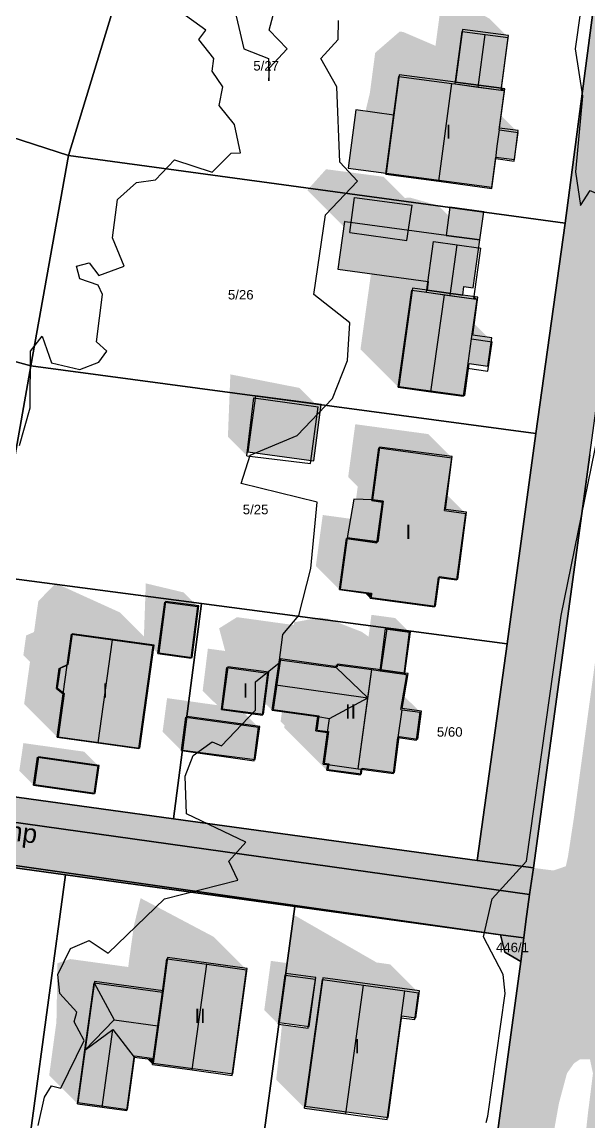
# Model space of a CAD drawing. Header units: millimetres. Extents: x 238 to 3518, y -74 to 2735.
# Drawn here: x 1650.4 to 1710.4, y 1842.6 to 1959.1 of the extents above; entities that cross this region are included whole.
import ezdxf
from ezdxf.enums import TextEntityAlignment as Align

# ---------------------------------------------------------------- set-up
doc = ezdxf.new("R2010")
doc.units = ezdxf.units.MM
for name, color, linetype in [('LP_Flurstueck_bez', 7, 'Continuous'), ('LP_Flurstuecke', 8, 'Continuous'), ('LP_Gebaeude_Dachaufsicht', 9, 'Continuous'), ('LP_Gebaeude_Dachschatten', 253, 'Continuous'), ('LP_Gebaeude_F', 254, 'Continuous'), ('LP_Gebaeude_Geschosszahl', 7, 'Continuous'), ('LP_Gebaeude_Schatten', 7, 'Continuous'), ('LP_Gebaeude_U', 7, 'Continuous'), ('LP_Topographie_Hoehenlinien', 8, 'Continuous'), ('LP_Verkehr_Strassen', 9, 'Continuous'), ('LP_Verkehr_Strassennamen', 7, 'Continuous'), ('LP_Verkehr_Wege_Plaetze', 252, 'Continuous')]:
    doc.layers.add(name, color=color, linetype=linetype)
doc.styles.get("Standard").update_dxf_attribs({"font": 'arial.ttf'})

msp = doc.modelspace()

# ---------------------------------------------------------------- hatches: boundary and pattern name
at = {"layer": 'LP_Gebaeude_Dachschatten'}
for points in [[(1696.99, 1958.07), (1696.25, 1952.5), (1698.68, 1952.17), (1699.43, 1957.74)], [(1695.88, 1952.55), (1690.28, 1953.3), (1689.72, 1949.06), (1688.89, 1942.95), (1694.5, 1942.19)], [(1685.58, 1940.47), (1685.1, 1936.76), (1691.12, 1935.91), (1691.68, 1939.67)], [(1693.95, 1935.82), (1693.2, 1930.45), (1695.71, 1930.1), (1696.46, 1935.47)], [(1695.11, 1930.18), (1693.2, 1930.45), (1691.65, 1930.67), (1690.22, 1920.39), (1693.68, 1919.91)], [(1659.96, 1893.63), (1655.62, 1894.23), (1655.17, 1890.97), (1655.17, 1890.97), (1654.75, 1887.91), (1654.75, 1887.91), (1654.12, 1883.34), (1658.44, 1882.74)], [(1687.01, 1887.5), (1683.66, 1890.71), (1677.65, 1891.54), (1677.26, 1888.86)], [(1683.7, 1891), (1683.66, 1890.71), (1687.01, 1887.5), (1687.42, 1890.49)], [(1682.93, 1885.33), (1682.72, 1883.83), (1682.72, 1883.83), (1682.27, 1880.49), (1682.76, 1880.43), (1682.75, 1880.43), (1685.99, 1880), (1687.01, 1887.5)], [(1669.95, 1859.29), (1665.74, 1859.86), (1665.25, 1856.35), (1664.27, 1849.2), (1664.21, 1848.69), (1668.42, 1848.11)], [(1658.02, 1857.34), (1657.04, 1850.19), (1660.15, 1853.4)], [(1665.25, 1856.35), (1658.02, 1857.34), (1660.15, 1853.4), (1664.76, 1852.77)], [(1682.19, 1857.69), (1680.3, 1844.07), (1684.67, 1843.46), (1686.56, 1857.08)], [(1657.04, 1850.19), (1656.27, 1844.53), (1658.88, 1844.17), (1660.01, 1852.4)]]:
    msp.add_hatch(color=253, dxfattribs=at).paths.add_polyline_path(points)
at = {"layer": 'LP_Gebaeude_F'}
for points in [[(1696.28, 1952.69), (1701.15, 1952.04), (1701.9, 1957.64), (1697.03, 1958.28)], [(1688.93, 1943.04), (1700.14, 1941.56), (1700.56, 1944.75), (1702.52, 1944.49), (1702.93, 1947.56), (1700.95, 1947.82), (1701.51, 1951.99), (1701.15, 1952.04), (1696.28, 1952.69), (1690.32, 1953.48), (1689.75, 1949.21)], [(1684.91, 1943.58), (1688.93, 1943.04), (1689.75, 1949.21), (1685.73, 1949.75)], [(1695.29, 1936.47), (1698.85, 1935.98), (1699.27, 1938.96), (1695.69, 1939.46)], [(1683.84, 1932.89), (1693.4, 1931.58), (1693.27, 1930.67), (1697.05, 1930.15), (1697.18, 1931.06), (1698.16, 1930.92), (1698.85, 1935.98), (1695.29, 1936.47), (1684.61, 1937.91), (1684.53, 1937.92)], [(1690.3, 1920.46), (1697.26, 1919.5), (1697.72, 1922.9), (1699.72, 1922.63), (1700.13, 1925.61), (1698.11, 1925.89), (1698.66, 1929.93), (1697.05, 1930.15), (1693.27, 1930.67), (1691.74, 1930.88)], [(1674.31, 1913.54), (1681.28, 1912.6), (1682.07, 1918.55), (1675.11, 1919.48)], [(1684.09, 1899.02), (1687.4, 1898.59), (1687.34, 1898.11), (1694.18, 1897.21), (1694.59, 1900.34), (1696.53, 1900.08), (1697.45, 1907.16), (1695.21, 1907.45), (1695.94, 1913.04), (1688.22, 1914.05), (1687.49, 1908.46), (1688.62, 1908.32), (1688.08, 1904.22), (1688.05, 1904.01), (1684.8, 1904.43)], [(1684.8, 1904.43), (1688.05, 1904.01), (1688.62, 1908.32), (1687.49, 1908.46), (1685.52, 1908.53)], [(1664.88, 1892.25), (1668.39, 1891.78), (1669.1, 1897.23), (1665.59, 1897.69)], [(1654.13, 1888.55), (1654.85, 1887.96), (1654.21, 1883.38), (1662.87, 1882.18), (1664.38, 1893.09), (1655.71, 1894.29), (1655.26, 1891.02), (1654.42, 1890.65)], [(1688.38, 1890.45), (1690.91, 1890.11), (1691.52, 1894.48), (1689, 1894.84)], [(1676.99, 1886.26), (1681.8, 1885.59), (1681.59, 1884.08), (1682.83, 1883.92), (1682.38, 1880.58), (1682.87, 1880.51), (1682.76, 1879.93), (1686.33, 1879.45), (1686.41, 1880.04), (1689.84, 1879.59), (1690.33, 1883.4), (1692.29, 1883.14), (1692.68, 1886.09), (1690.63, 1886.36), (1691.26, 1890.06), (1690.91, 1890.11), (1688.38, 1890.45), (1683.8, 1891.08), (1683.76, 1890.78), (1677.74, 1891.63)], [(1671.6, 1886.32), (1675.95, 1885.76), (1676.52, 1890.22), (1672.17, 1890.78)], [(1667.39, 1881.97), (1675.07, 1880.96), (1675.56, 1884.45), (1667.86, 1885.53)], [(1651.72, 1878.31), (1658.15, 1877.39), (1658.57, 1880.35), (1652.13, 1881.26)], [(1664.28, 1848.82), (1672.7, 1847.68), (1674.22, 1858.85), (1665.79, 1859.99), (1665.32, 1856.47), (1664.34, 1849.32)], [(1677.61, 1853.11), (1680.78, 1852.69), (1681.49, 1857.89), (1678.31, 1858.32)], [(1680.38, 1844.25), (1689.14, 1843.05), (1690.61, 1853.82), (1692.07, 1853.62), (1692.46, 1856.47), (1682.24, 1857.87)], [(1656.32, 1844.64), (1661.56, 1843.92), (1662.33, 1849.59), (1664.34, 1849.32), (1665.32, 1856.47), (1658.07, 1857.46)]]:
    msp.add_hatch(color=254, dxfattribs=at).paths.add_polyline_path(points)
at = {"layer": 'LP_Gebaeude_Schatten'}
for points in [[(1701.87, 1957.42), (1696.99, 1958.07), (1696.25, 1952.5), (1695.88, 1952.55), (1690.28, 1953.3), (1689.72, 1949.06), (1688.89, 1942.95), (1685.89, 1945.95), (1687.22, 1951.56), (1687.78, 1955.8), (1690.38, 1958.05), (1690.75, 1958), (1694.19, 1956.53), (1694.18, 1956.67), (1694.93, 1962.24), (1699.87, 1959.42), (1701.87, 1957.42)], [(1701.12, 1951.85), (1701.16, 1952.12), (1701.48, 1951.8), (1701.12, 1951.85)], [(1700.93, 1947.64), (1700.92, 1947.64), (1701.12, 1949.15), (1702.9, 1947.37), (1700.93, 1947.64)], [(1693.95, 1935.82), (1693.2, 1930.45), (1691.65, 1930.67), (1690.22, 1920.39), (1686.22, 1924.39), (1687.65, 1934.67), (1688.7, 1934.95), (1689.24, 1935.39), (1689.28, 1936.17), (1691.12, 1935.91), (1691.68, 1939.67), (1685.58, 1940.47), (1685.1, 1936.76), (1680.6, 1941.26), (1682.58, 1943.47), (1688.68, 1942.67), (1690.92, 1940.43), (1691.46, 1940.47), (1694.46, 1939.62), (1698.96, 1935.12), (1693.95, 1935.82)], [(1698.21, 1929.75), (1698.25, 1930.02), (1698.57, 1929.7), (1698.21, 1929.75)], [(1697.99, 1925.51), (1698.21, 1927.15), (1700.15, 1925.21), (1697.99, 1925.51)], [(1674.95, 1919.25), (1674.19, 1913.13), (1672.19, 1915.13), (1672.45, 1921.75), (1679.74, 1920.32), (1681.74, 1918.32), (1674.95, 1919.25)], [(1682.23, 1906.86), (1685.47, 1906.42), (1685.5, 1906.63), (1685.93, 1909.86), (1684.92, 1910.88), (1685.67, 1916.47), (1693.38, 1915.43), (1695.88, 1912.93), (1688.17, 1913.97), (1687.42, 1908.38), (1688.55, 1908.23), (1688, 1904.13), (1687.97, 1903.92), (1684.73, 1904.36), (1684, 1898.96), (1681.5, 1901.46), (1682.23, 1906.86)], [(1695.13, 1907.33), (1695.35, 1909.04), (1697.36, 1907.03), (1695.13, 1907.33)], [(1667.51, 1898.66), (1669.01, 1897.16), (1665.5, 1897.62), (1664.79, 1892.19), (1664.25, 1892.73), (1664.29, 1893.03), (1659.96, 1893.63), (1655.62, 1894.23), (1655.17, 1890.97), (1654.33, 1890.6), (1654.04, 1888.5), (1654.75, 1887.91), (1654.75, 1887.91), (1654.12, 1883.34), (1650.62, 1886.84), (1651.24, 1891.3), (1650.54, 1892), (1650.83, 1894.1), (1651.67, 1894.47), (1652.12, 1897.73), (1653.96, 1899.63), (1660.79, 1896.53), (1663.3, 1894.02), (1663.5, 1899.62), (1667.51, 1898.66)], [(1687.3, 1898.51), (1687.24, 1898.04), (1686.68, 1898.6), (1687.3, 1898.51)], [(1681.92, 1895.99), (1681.92, 1895.99), (1681.92, 1895.99), (1681.92, 1895.99), (1682.8, 1895.87), (1686.35, 1894.49), (1687.08, 1893.98), (1687.38, 1896.29), (1689.9, 1895.95), (1691.4, 1894.45), (1688.88, 1894.79), (1688.3, 1890.37), (1687.42, 1890.49), (1683.7, 1891), (1683.66, 1890.71), (1677.65, 1891.54), (1677.26, 1888.86), (1676.87, 1886.18), (1676.03, 1887.03), (1676.42, 1890.12), (1672.07, 1890.71), (1671.52, 1886.25), (1673.89, 1885.93), (1675.44, 1884.38), (1667.75, 1885.47), (1667.28, 1881.91), (1665.28, 1883.91), (1665.75, 1887.47), (1671.06, 1886.72), (1669.52, 1888.25), (1670.07, 1892.71), (1671.9, 1892.46), (1671.26, 1894.86), (1673.15, 1896.04), (1679.16, 1895.21), (1679.2, 1895.5), (1680.56, 1895.75), (1681.92, 1895.99)], [(1655.17, 1890.97), (1654.75, 1887.91), (1655.17, 1890.97), (1655.17, 1890.97)], [(1690.85, 1889.99), (1690.87, 1890.2), (1691.13, 1889.95), (1690.85, 1889.99)], [(1690.63, 1886.24), (1690.51, 1886.26), (1690.76, 1887.76), (1692.55, 1885.98), (1690.63, 1886.24)], [(1678.19, 1884.57), (1677.77, 1884.99), (1677.91, 1886.04), (1681.7, 1885.51), (1681.49, 1884), (1682.72, 1883.83), (1682.27, 1880.49), (1682.76, 1880.43), (1682.75, 1880.43), (1682.65, 1879.85), (1678.15, 1884.35), (1678.19, 1884.57)], [(1656.97, 1881.8), (1658.47, 1880.3), (1652.04, 1881.21), (1651.61, 1878.27), (1650.11, 1879.77), (1650.54, 1882.71), (1656.97, 1881.8)], [(1670.66, 1862.21), (1674.16, 1858.71), (1669.95, 1859.29), (1665.74, 1859.86), (1665.25, 1856.35), (1658.02, 1857.34), (1657.04, 1850.19), (1656.27, 1844.53), (1653.27, 1847.53), (1654.04, 1853.19), (1654.15, 1859.4), (1655.52, 1859.84), (1661.64, 1859), (1661.75, 1859.85), (1662.24, 1863.36), (1662.95, 1866.29), (1670.66, 1862.21)], [(1676.74, 1859.65), (1678.55, 1859.4), (1679.06, 1864.58), (1687.93, 1859.48), (1689.36, 1859.28), (1692.36, 1856.28), (1690.93, 1856.48), (1682.19, 1857.69), (1680.3, 1844.07), (1677.3, 1847.07), (1677.67, 1850.46), (1677.91, 1852.89), (1680.69, 1852.54), (1681.45, 1857.71), (1678.24, 1858.15), (1677.54, 1852.94), (1676.04, 1854.44), (1676.74, 1859.65)], [(1664.27, 1849.2), (1664.21, 1848.69), (1663.62, 1849.28), (1664.27, 1849.2)]]:
    msp.add_hatch(color=7, dxfattribs=at).paths.add_polyline_path(points)
at = {"layer": 'LP_Verkehr_Strassen'}
for points in [[(1549.16, 1883.66), (1605.43, 1876.05), (1701.04, 1862.41), (1703.52, 1862.08), (1703.74, 1863.82), (1704.11, 1866.67), (1704.53, 1869.49), (1698.57, 1870.26), (1666.44, 1874.68), (1643.41, 1877.86), (1591.1, 1885.06), (1587.66, 1886.82), (1587.2, 1890.67), (1592.29, 1912.65), (1599.07, 1936.86), (1606.55, 1960.69), (1615.33, 1984.31), (1626.43, 2010.29), (1640.33, 2038.53), (1658.19, 2067.65), (1665.29, 2078.6), (1689.11, 2111.61), (1692.29, 2113.7), (1695.85, 2112.35), (1682.11, 2124.3), (1684.24, 2120.77), (1683.03, 2116.89), (1668.37, 2096.25), (1661.95, 2086.92), (1654.32, 2075.83), (1642.02, 2055.87), (1630.56, 2035.86), (1620.22, 2015.08), (1610.86, 1994.15), (1602.81, 1972.43), (1595.34, 1950.39), (1588.9, 1927.68), (1579.53, 1891.7), (1562.7, 1893.98), (1550.78, 1895.6), (1549.81, 1888.31)], [(1658.19, 2067.65), (1661.17, 2070.13), (1664.91, 2069.12), (1682.98, 2056.54), (1688.17, 2052.94), (1717.82, 2048.89), (1721.41, 2047.16), (1722.15, 2043.25), (1718.23, 2014.53), (1714.39, 1986.31), (1710.81, 1960.07), (1707.88, 1937.77), (1704.8, 1915.48), (1701.74, 1893.22), (1698.57, 1870.26), (1704.53, 1869.49), (1710.49, 1913.24), (1721.61, 1994.76), (1728.01, 2041.69), (1729.33, 2051.35), (1723.36, 2052.17), (1689.35, 2056.82), (1666.32, 2073), (1664.44, 2075.51), (1665.29, 2078.6)], [(1549.1, 1883.26), (1560.47, 1881.7), (1582.25, 1878.79), (1606.51, 1875.45), (1630.76, 1872.1), (1655.01, 1868.76), (1679.26, 1865.42), (1701.04, 1862.41), (1605.43, 1876.05), (1549.16, 1883.66)]]:
    msp.add_hatch(color=9, dxfattribs=at).paths.add_polyline_path(points)
h = msp.add_hatch(color=9, dxfattribs=at)
h.paths.add_polyline_path([(1673.69, 1632.64), (1680.25, 1627.81), (1681.1, 1628.8), (1682.19, 1629.6), (1684.02, 1630.26), (1684.95, 1630.49), (1685.89, 1637.67), (1685.23, 1637.7), (1684.11, 1638.2), (1682.83, 1639.62), (1684.02, 1646.21), (1687.55, 1666.93), (1689.13, 1681.37), (1692.5, 1709.77), (1702.29, 1781.35), (1705.45, 1780.93), (1699.24, 1735.48), (1705.25, 1735.46), (1705.87, 1740.02), (1707.24, 1750.1), (1708.61, 1760.11), (1711.35, 1780.18), (1713.92, 1798.73), (1713.99, 1799.23), (1716.56, 1818.03), (1718.86, 1834.86), (1721.29, 1852.68), (1723.72, 1870.48), (1725.68, 1884.81), (1726.01, 1887.29), (1726.48, 1890.84), (1728.77, 1907.68), (1731.21, 1925.49), (1733.64, 1943.33), (1736.08, 1961.17), (1738.51, 1978.99), (1740.95, 1996.82), (1743.38, 2014.65), (1743.79, 2017.62), (1739.46, 2030.27), (1736.97, 2030.86), (1737.41, 2033.46), (1738.01, 2036.71), (1739.7, 2049.02), (1741.9, 2066.17), (1742.18, 2067.87), (1743.06, 2069.18), (1744.37, 2070.31), (1740.07, 2074.07), (1736.03, 2077.6), (1736.06, 2075.16), (1735.67, 2071.19), (1733.58, 2057.56), (1731.69, 2043.83), (1728.67, 2021.77), (1724, 1988.1), (1721.67, 1970.15), (1716.21, 1929.28), (1708.83, 1874.91), (1708.18, 1870.65), (1707.96, 1869.67), (1706.66, 1869.22), (1704.53, 1869.49), (1704.11, 1866.67), (1703.74, 1863.82), (1704.24, 1863.78), (1705.24, 1863.15), (1705.86, 1862.16), (1706.23, 1860.18), (1698.83, 1806.43), (1696.2, 1784.03), (1694.74, 1782.58), (1693.5, 1781.96), (1692.66, 1782.07), (1691.6, 1774.24), (1692.03, 1774.18), (1693.28, 1773.55), (1693.78, 1771.54), (1685.25, 1702.89), (1677.19, 1647.35), (1675.71, 1637.17), (1674.35, 1633.81)])
h.paths.add_polyline_path([(1706.02, 1802.7), (1706.24, 1805.13), (1707.09, 1810), (1708.15, 1816.78), (1709.42, 1822.3), (1710.9, 1828.13), (1712.18, 1834.06), (1713.74, 1845.83), (1714.72, 1870.19), (1716.39, 1882.82), (1731.44, 1986.51), (1734.42, 2011.48), (1734.67, 2014.34), (1735.14, 2014.89), (1735.84, 2015.17), (1736.65, 2015.26), (1737.42, 2015.22), (1737.62, 2015.17), (1737.8, 2010.53), (1737.12, 2001.34), (1736.32, 1996.46), (1734.41, 1980.1), (1730.98, 1953.39), (1727.27, 1928.68), (1724.46, 1905.54), (1720.71, 1881.85), (1718.76, 1869.86), (1715.62, 1845.76), (1713.97, 1833.85), (1712.27, 1818.92), (1710.59, 1803.54), (1709.85, 1801.85), (1708.7, 1801.1), (1708.21, 1801.18), (1707.43, 1801.3), (1706.47, 1801.52)], flags=0)
h.paths.add_polyline_path([(1705.96, 1835.04), (1706.38, 1839.8), (1707.23, 1844.57), (1708.08, 1847.74), (1708.82, 1848.8), (1709.45, 1849.22), (1710.51, 1849.22), (1710.83, 1847.74), (1710.3, 1843.51), (1709.77, 1838.64), (1709.24, 1836.1), (1708.71, 1834.41), (1707.86, 1833.67), (1706.7, 1833.88)], flags=0)
at = {"layer": 'LP_Verkehr_Wege_Plaetze'}
for points in [[(1692.66, 1782.07), (1693.5, 1781.96), (1694.74, 1782.58), (1696.2, 1784.03), (1698.83, 1806.43), (1706.23, 1860.18), (1705.86, 1862.16), (1705.24, 1863.15), (1704.24, 1863.78), (1703.74, 1863.82), (1703.52, 1862.08), (1703.18, 1859.6), (1698.11, 1822.26), (1693.05, 1784.9)], [(1701.04, 1862.41), (1701.52, 1860.56), (1703.18, 1859.6), (1703.52, 1862.08)]]:
    msp.add_hatch(color=252, dxfattribs=at).paths.add_polyline_path(points)

# ---------------------------------------------------------------- linework, layer by layer
at = {"layer": 'LP_Flurstuecke', "color": 8}
for points in [[(1710.81, 1960.07), (1707.88, 1937.77), (1704.8, 1915.48), (1701.74, 1893.22), (1698.57, 1870.26), (1704.53, 1869.49), (1710.49, 1913.24), (1721.61, 1994.76)], [(1602.81, 1972.43), (1595.34, 1950.39), (1588.9, 1927.68), (1579.53, 1891.7), (1562.7, 1893.98), (1550.78, 1895.6), (1549.81, 1888.31), (1704.11, 1866.67), (1704.53, 1869.49), (1698.57, 1870.26), (1666.44, 1874.68), (1643.41, 1877.86), (1591.1, 1885.06), (1587.66, 1886.82), (1587.2, 1890.67), (1592.29, 1912.65), (1599.07, 1936.86), (1606.55, 1960.69)], [(1710.49, 1913.24), (1704.53, 1869.49), (1704.11, 1866.67), (1703.74, 1863.82), (1703.52, 1862.08), (1703.18, 1859.6), (1698.11, 1822.26), (1693.05, 1784.9), (1692.66, 1782.07), (1691.6, 1774.24), (1691.16, 1771.03), (1686.1, 1733.67), (1683.68, 1715.84)]]:
    msp.add_lwpolyline(points, dxfattribs=at)
for points in [[(1606.55, 1960.69), (1655.33, 1944.94), (1662.02, 1966.96), (1615.33, 1984.31)], [(1655.33, 1944.94), (1707.88, 1937.77), (1710.81, 1960.07), (1662.02, 1966.96)], [(1599.07, 1936.86), (1651.33, 1922.64), (1655.33, 1944.94), (1606.55, 1960.69)], [(1651.33, 1922.64), (1704.8, 1915.48), (1707.88, 1937.77), (1655.33, 1944.94)], [(1592.29, 1912.65), (1647.39, 1900.38), (1651.33, 1922.64), (1599.07, 1936.86)], [(1647.39, 1900.38), (1669.41, 1897.48), (1701.74, 1893.22), (1704.8, 1915.48), (1651.33, 1922.64)], [(1643.41, 1877.86), (1666.44, 1874.68), (1669.41, 1897.48), (1647.39, 1900.38)], [(1666.44, 1874.68), (1698.57, 1870.26), (1701.74, 1893.22), (1669.41, 1897.48)], [(1549.16, 1883.66), (1605.43, 1876.05), (1701.04, 1862.41), (1703.52, 1862.08), (1703.74, 1863.82), (1704.11, 1866.67), (1549.81, 1888.31)], [(1549.1, 1883.26), (1560.47, 1881.7), (1582.25, 1878.79), (1606.51, 1875.45), (1630.76, 1872.1), (1655.01, 1868.76), (1679.26, 1865.42), (1701.04, 1862.41), (1605.43, 1876.05), (1549.16, 1883.66)], [(1625.36, 1832.29), (1649.61, 1828.95), (1655.01, 1868.76), (1630.76, 1872.1)], [(1649.61, 1828.95), (1673.87, 1825.6), (1679.26, 1865.42), (1655.01, 1868.76)], [(1673.87, 1825.6), (1698.11, 1822.26), (1703.18, 1859.6), (1701.52, 1860.56), (1701.04, 1862.41), (1679.26, 1865.42)], [(1701.04, 1862.41), (1701.52, 1860.56), (1703.18, 1859.6), (1703.52, 1862.08)]]:
    msp.add_lwpolyline(points, close=True, dxfattribs=at)
at = {"layer": 'LP_Gebaeude_Dachaufsicht', "color": 9}
for p, q in [((1696.25, 1952.5, 73.22), (1696.99, 1958.07, 73.22)), ((1696.99, 1958.07, 73.22), (1699.43, 1957.74, 76.53)), ((1698.68, 1952.17, 76.53), (1699.43, 1957.74, 76.53)), ((1699.43, 1957.74, 76.53), (1701.87, 1957.42, 73.22)), ((1701.12, 1951.85, 73.22), (1701.87, 1957.42, 73.22)), ((1689.72, 1949.06, 74.02), (1690.28, 1953.3, 74.02)), ((1690.28, 1953.3, 74.02), (1695.88, 1952.55, 77.95)), ((1694.5, 1942.19, 77.95), (1695.88, 1952.55, 77.95)), ((1695.88, 1952.55, 77.95), (1696.25, 1952.5, 77.69)), ((1696.25, 1952.5, 77.69), (1701.12, 1951.85, 74.27)), ((1696.25, 1952.5, 73.22), (1698.68, 1952.17, 76.53)), ((1698.68, 1952.17, 76.53), (1701.12, 1951.85, 73.22)), ((1700.92, 1947.64, 74.03), (1701.48, 1951.8, 74.02)), ((1701.12, 1951.85, 74.27), (1701.48, 1951.8, 74.02)), ((1688.89, 1942.95, 74.02), (1689.72, 1949.06, 74.02)), ((1700.7, 1945.91, 74.02), (1700.93, 1947.64, 74.02)), ((1700.7, 1945.91, 73.55), (1700.93, 1947.64, 73.55)), ((1700.92, 1947.64, 74.03), (1700.93, 1947.64, 74.02)), ((1700.93, 1947.64, 73.55), (1702.9, 1947.37, 73.55)), ((1702.49, 1944.33, 73.55), (1702.9, 1947.37, 73.55)), ((1700.54, 1944.6, 73.55), (1700.7, 1945.91, 73.55)), ((1700.54, 1944.6, 74.01), (1700.7, 1945.91, 74.02)), ((1700.11, 1941.44, 74.02), (1700.54, 1944.6, 74.01)), ((1700.54, 1944.6, 73.55), (1702.49, 1944.33, 73.55)), ((1688.89, 1942.95, 74.02), (1694.5, 1942.19, 77.95)), ((1694.5, 1942.19, 77.95), (1700.11, 1941.44, 74.02)), ((1685.1, 1936.76, 76.59), (1685.58, 1940.47, 74.38)), ((1685.58, 1940.47, 74.38), (1691.68, 1939.67, 74.38)), ((1691.12, 1935.91, 76.63), (1691.68, 1939.67, 74.38)), ((1685.1, 1936.76, 76.59), (1691.12, 1935.91, 76.63)), ((1693.2, 1930.45, 76.23), (1693.95, 1935.82, 76.23)), ((1693.95, 1935.82, 76.23), (1696.46, 1935.47, 77.51)), ((1695.71, 1930.1, 77.51), (1696.46, 1935.47, 77.51)), ((1696.46, 1935.47, 77.51), (1698.96, 1935.12, 76.23)), ((1698.21, 1929.75, 76.23), (1698.96, 1935.12, 76.23)), ((1690.22, 1920.39, 75.59), (1691.65, 1930.67, 75.59)), ((1691.65, 1930.67, 75.59), (1693.2, 1930.45, 76.64)), ((1693.2, 1930.45, 76.23), (1695.71, 1930.1, 77.51)), ((1693.2, 1930.45, 76.64), (1695.11, 1930.18, 77.92)), ((1693.68, 1919.91, 77.92), (1695.11, 1930.18, 77.92)), ((1695.11, 1930.18, 77.92), (1698.21, 1929.75, 75.83)), ((1695.71, 1930.1, 77.51), (1698.21, 1929.75, 76.23)), ((1697.99, 1925.51, 75.58), (1698.57, 1929.7, 75.59)), ((1698.21, 1929.75, 75.83), (1698.57, 1929.7, 75.59)), ((1697.55, 1922.4, 75.59), (1697.98, 1925.51, 75.59)), ((1697.98, 1925.51, 75.59), (1697.99, 1925.51, 75.59)), ((1697.98, 1925.51, 75.59), (1697.99, 1925.51, 75.58)), ((1697.99, 1925.51, 75.59), (1700.15, 1925.21, 75.59)), ((1699.72, 1922.1, 75.59), (1700.15, 1925.21, 75.59)), ((1697.13, 1919.43, 75.59), (1697.54, 1922.4, 75.59)), ((1697.54, 1922.4, 75.59), (1697.55, 1922.4, 75.59)), ((1697.55, 1922.4, 75.59), (1699.72, 1922.1, 75.59)), ((1690.22, 1920.39, 75.59), (1693.68, 1919.91, 77.92)), ((1693.68, 1919.91, 77.92), (1697.13, 1919.43, 75.59)), ((1674.19, 1913.13, 72.74), (1674.95, 1919.25, 72.74)), ((1674.95, 1919.25, 72.74), (1681.74, 1918.32, 72.74)), ((1680.94, 1912.31, 72.74), (1681.74, 1918.32, 72.74)), ((1687.42, 1908.38, 73.96), (1688.17, 1913.97, 73.96)), ((1688.17, 1913.97, 73.96), (1695.88, 1912.93, 73.96)), ((1674.19, 1913.13, 72.74), (1680.94, 1912.31, 72.74)), ((1695.13, 1907.33, 73.96), (1695.88, 1912.93, 73.96)), ((1687.42, 1908.38, 73.96), (1688.55, 1908.23, 73.96)), ((1688, 1904.13, 73.96), (1688.55, 1908.23, 73.96)), ((1695.13, 1907.33, 73.96), (1697.36, 1907.03, 73.96)), ((1696.42, 1899.98, 73.96), (1697.36, 1907.03, 73.96)), ((1684, 1898.96, 73.96), (1684.73, 1904.36, 73.96)), ((1684.73, 1904.36, 73.96), (1687.97, 1903.92, 73.96)), ((1687.97, 1903.92, 73.96), (1688, 1904.13, 73.96)), ((1694.06, 1897.13, 73.96), (1694.48, 1900.24, 73.96)), ((1694.48, 1900.24, 73.96), (1696.42, 1899.98, 73.96)), ((1684, 1898.96, 73.96), (1687.3, 1898.51, 73.96)), ((1687.24, 1898.04, 73.96), (1687.3, 1898.51, 73.96)), ((1664.79, 1892.19, 72.01), (1665.5, 1897.62, 72.01)), ((1665.5, 1897.62, 72.01), (1669.01, 1897.16, 72.01)), ((1687.24, 1898.04, 73.96), (1694.06, 1897.13, 73.96)), ((1668.29, 1891.71, 72.01), (1669.01, 1897.16, 72.01)), ((1655.17, 1890.97, 74.27), (1655.62, 1894.23, 74.27)), ((1655.62, 1894.23, 74.27), (1659.96, 1893.63, 77.43)), ((1688.3, 1890.37, 72.67), (1688.88, 1894.79, 72.67)), ((1688.88, 1894.79, 72.67), (1691.4, 1894.45, 72.67)), ((1690.85, 1889.99, 72.67), (1691.4, 1894.45, 72.67)), ((1658.44, 1882.74, 77.43), (1659.96, 1893.63, 77.43)), ((1659.96, 1893.63, 77.43), (1664.29, 1893.03, 74.27)), ((1662.77, 1882.13, 74.27), (1664.29, 1893.03, 74.27)), ((1664.79, 1892.19, 72.01), (1668.29, 1891.71, 72.01)), ((1677.26, 1888.86, 78.22), (1677.65, 1891.54, 76.34)), ((1677.65, 1891.54, 76.34), (1683.66, 1890.71, 76.34)), ((1654.04, 1888.5, 74.27), (1654.33, 1890.6, 74.27)), ((1654.33, 1890.6, 74.27), (1655.17, 1890.97, 74.27)), ((1654.75, 1887.91, 74.27), (1655.17, 1890.97, 74.27)), ((1654.75, 1887.91, 74.27), (1655.17, 1890.97, 74.27)), ((1655.17, 1890.97, 74.27), (1655.17, 1890.97, 74.27)), ((1655.17, 1890.97, 74.27), (1655.17, 1890.97, 74.27)), ((1671.52, 1886.25, 72.43), (1672.07, 1890.71, 72.43)), ((1672.07, 1890.71, 72.43), (1676.42, 1890.12, 72.43)), ((1683.66, 1890.71, 76.34), (1683.7, 1891, 76.34)), ((1683.66, 1890.71, 76.34), (1687.01, 1887.5, 78.22)), ((1683.66, 1890.71, 76.34), (1687.01, 1887.5, 78.22)), ((1683.7, 1891, 76.34), (1687.42, 1890.49, 78.22)), ((1685.99, 1880, 78.22), (1687.42, 1890.49, 78.22)), ((1687.01, 1887.5, 78.22), (1687.42, 1890.49, 78.22)), ((1687.42, 1890.49, 78.22), (1688.3, 1890.37, 77.77)), ((1688.3, 1890.37, 72.67), (1690.85, 1889.99, 72.67)), ((1688.3, 1890.37, 77.77), (1690.85, 1889.99, 76.48)), ((1675.86, 1885.67, 72.43), (1676.42, 1890.12, 72.43)), ((1690.51, 1886.26, 76.4), (1691.13, 1889.95, 76.34)), ((1690.85, 1889.99, 76.48), (1691.13, 1889.95, 76.34)), ((1654.04, 1888.5, 74.27), (1654.75, 1887.91, 74.27)), ((1676.87, 1886.18, 76.34), (1677.26, 1888.86, 78.22)), ((1677.26, 1888.86, 78.22), (1687.01, 1887.5, 78.22)), ((1654.12, 1883.34, 74.27), (1654.75, 1887.91, 74.28)), ((1654.75, 1887.91, 74.27), (1654.75, 1887.91, 74.28)), ((1682.93, 1885.33, 76.34), (1687.01, 1887.5, 78.22)), ((1682.93, 1885.33, 76.34), (1687.01, 1887.5, 78.22)), ((1685.99, 1880, 78.22), (1687.01, 1887.5, 78.22)), ((1671.52, 1886.25, 72.43), (1675.86, 1885.67, 72.43)), ((1676.87, 1886.18, 76.34), (1681.7, 1885.51, 76.34)), ((1690.23, 1883.3, 76.34), (1690.63, 1886.24, 76.34)), ((1690.51, 1886.26, 76.4), (1690.63, 1886.24, 76.34)), ((1690.63, 1886.24, 76.34), (1692.55, 1885.98, 76.34)), ((1692.15, 1883.03, 76.34), (1692.55, 1885.98, 76.34)), ((1667.28, 1881.91, 72.55), (1667.75, 1885.47, 72.55)), ((1667.75, 1885.47, 72.55), (1675.44, 1884.38, 72.55)), ((1681.49, 1884, 76.76), (1681.7, 1885.51, 76.76)), ((1681.7, 1885.51, 76.76), (1682.93, 1885.33, 76.76)), ((1681.7, 1885.51, 76.34), (1682.93, 1885.33, 76.34)), ((1682.72, 1883.83, 76.76), (1682.93, 1885.33, 76.76)), ((1682.72, 1883.83, 76.34), (1682.93, 1885.33, 76.34)), ((1654.12, 1883.34, 74.27), (1658.44, 1882.74, 77.43)), ((1674.96, 1880.82, 72.55), (1675.44, 1884.38, 72.55)), ((1681.49, 1884, 76.76), (1682.72, 1883.83, 76.76)), ((1682.27, 1880.49, 76.34), (1682.72, 1883.83, 76.33)), ((1682.72, 1883.83, 76.76), (1682.72, 1883.83, 76.76)), ((1682.72, 1883.83, 76.33), (1682.72, 1883.83, 76.34)), ((1658.44, 1882.74, 77.43), (1662.77, 1882.13, 74.27)), ((1689.72, 1879.5, 76.34), (1690.18, 1883.31, 76.36)), ((1690.18, 1883.31, 76.36), (1690.23, 1883.3, 76.34)), ((1690.23, 1883.3, 76.34), (1692.15, 1883.03, 76.34)), ((1651.61, 1878.27, 72.04), (1652.04, 1881.21, 72.04)), ((1652.04, 1881.21, 72.04), (1658.47, 1880.3, 72.04)), ((1667.28, 1881.91, 72.55), (1674.96, 1880.82, 72.55)), ((1658.05, 1877.34, 72.04), (1658.47, 1880.3, 72.04)), ((1682.27, 1880.49, 76.34), (1682.76, 1880.43, 76.58)), ((1682.65, 1879.85, 76.34), (1682.75, 1880.43, 76.34)), ((1682.65, 1879.85, 76.34), (1686.21, 1879.35, 76.34)), ((1682.75, 1880.43, 76.34), (1685.99, 1880, 76.34)), ((1682.75, 1880.43, 76.58), (1682.76, 1880.43, 76.58)), ((1682.75, 1880.43, 76.58), (1685.99, 1880, 78.22)), ((1685.99, 1880, 78.22), (1686.29, 1879.96, 78.07)), ((1685.99, 1880, 76.34), (1686.29, 1879.96, 76.34)), ((1686.21, 1879.35, 76.34), (1686.29, 1879.95, 76.34)), ((1686.29, 1879.95, 78.07), (1686.29, 1879.96, 78.07)), ((1686.29, 1879.95, 76.34), (1686.29, 1879.96, 76.34)), ((1686.29, 1879.95, 78.07), (1689.72, 1879.5, 76.34)), ((1651.61, 1878.27, 72.04), (1658.05, 1877.34, 72.04)), ((1665.25, 1856.35, 75.27), (1665.74, 1859.86, 75.28)), ((1665.74, 1859.86, 75.28), (1669.95, 1859.29, 79.64)), ((1668.42, 1848.11, 79.64), (1669.95, 1859.29, 79.64)), ((1669.95, 1859.29, 79.64), (1674.16, 1858.71, 75.28)), ((1672.63, 1847.53, 75.28), (1674.16, 1858.71, 75.28)), ((1677.54, 1852.94, 72.69), (1678.24, 1858.15, 72.69)), ((1678.24, 1858.15, 72.69), (1681.45, 1857.71, 72.69)), ((1680.69, 1852.54, 72.69), (1681.45, 1857.71, 72.69)), ((1657.04, 1850.19, 73.91), (1658.02, 1857.34, 73.91)), ((1658.02, 1857.34, 73.91), (1665.25, 1856.35, 73.91)), ((1658.02, 1857.34, 73.91), (1660.15, 1853.4, 78.08)), ((1680.3, 1844.07, 74.92), (1682.19, 1857.69, 74.92)), ((1682.19, 1857.69, 74.92), (1686.56, 1857.08, 80.71)), ((1684.67, 1843.46, 80.71), (1686.56, 1857.08, 80.71)), ((1686.56, 1857.08, 80.71), (1690.93, 1856.48, 74.92)), ((1664.27, 1849.2, 75.27), (1665.25, 1856.35, 75.27)), ((1664.76, 1852.77, 78.08), (1665.25, 1856.35, 73.91)), ((1690.53, 1853.63, 74.92), (1690.93, 1856.48, 74.92)), ((1690.93, 1856.48, 74.92), (1692.36, 1856.28, 74.92)), ((1691.97, 1853.43, 74.92), (1692.36, 1856.28, 74.92)), ((1657.04, 1850.19, 73.91), (1660.15, 1853.4, 78.08)), ((1660.15, 1853.4, 78.08), (1664.76, 1852.77, 78.08)), ((1689.04, 1842.86, 74.92), (1690.53, 1853.63, 74.92)), ((1690.53, 1853.63, 74.92), (1691.97, 1853.43, 74.92)), ((1657.04, 1850.19, 73.91), (1660.01, 1852.4, 76.91)), ((1658.88, 1844.17, 76.91), (1660.01, 1852.4, 76.91)), ((1660.01, 1852.4, 76.91), (1662.27, 1849.47, 73.91)), ((1664.27, 1849.2, 73.91), (1664.76, 1852.77, 78.08)), ((1677.54, 1852.94, 72.69), (1680.69, 1852.54, 72.69)), ((1656.27, 1844.53, 73.91), (1657.04, 1850.19, 73.91)), ((1661.5, 1843.81, 73.91), (1662.27, 1849.47, 73.91)), ((1662.27, 1849.47, 73.91), (1664.27, 1849.2, 73.91)), ((1664.21, 1848.69, 75.28), (1664.27, 1849.2, 75.27)), ((1664.21, 1848.69, 75.28), (1668.42, 1848.11, 79.64)), ((1668.42, 1848.11, 79.64), (1672.63, 1847.53, 75.28)), ((1656.27, 1844.53, 73.91), (1658.88, 1844.17, 76.91)), ((1658.88, 1844.17, 76.91), (1661.5, 1843.81, 73.91)), ((1680.3, 1844.07, 74.92), (1684.67, 1843.46, 80.71)), ((1684.67, 1843.46, 80.71), (1689.04, 1842.86, 74.92))]:
    msp.add_line(p, q, dxfattribs=at)
at = {"layer": 'LP_Gebaeude_U', "color": 7}
for points in [[(1696.28, 1952.69), (1701.15, 1952.04), (1701.9, 1957.64), (1697.03, 1958.28)], [(1688.93, 1943.04), (1700.14, 1941.56), (1700.56, 1944.75), (1702.52, 1944.49), (1702.93, 1947.56), (1700.95, 1947.82), (1701.51, 1951.99), (1701.15, 1952.04), (1696.28, 1952.69), (1690.32, 1953.48), (1689.75, 1949.21)], [(1684.91, 1943.58), (1688.93, 1943.04), (1689.75, 1949.21), (1685.73, 1949.75)], [(1695.29, 1936.47), (1698.85, 1935.98), (1699.27, 1938.96), (1695.69, 1939.46)], [(1683.84, 1932.89), (1693.4, 1931.58), (1693.27, 1930.67), (1697.05, 1930.15), (1697.18, 1931.06), (1698.16, 1930.92), (1698.85, 1935.98), (1695.29, 1936.47), (1684.61, 1937.91), (1684.53, 1937.92)], [(1690.3, 1920.46), (1697.26, 1919.5), (1697.72, 1922.9), (1699.72, 1922.63), (1700.13, 1925.61), (1698.11, 1925.89), (1698.66, 1929.93), (1697.05, 1930.15), (1693.27, 1930.67), (1691.74, 1930.88)], [(1674.31, 1913.54), (1681.28, 1912.6), (1682.07, 1918.55), (1675.11, 1919.48)], [(1684.09, 1899.02), (1687.4, 1898.59), (1687.34, 1898.11), (1694.18, 1897.21), (1694.59, 1900.34), (1696.53, 1900.08), (1697.45, 1907.16), (1695.21, 1907.45), (1695.94, 1913.04), (1688.22, 1914.05), (1687.49, 1908.46), (1688.62, 1908.32), (1688.08, 1904.22), (1688.05, 1904.01), (1684.8, 1904.43)], [(1684.8, 1904.43), (1688.05, 1904.01), (1688.62, 1908.32), (1687.49, 1908.46), (1685.52, 1908.53)], [(1664.88, 1892.25), (1668.39, 1891.78), (1669.1, 1897.23), (1665.59, 1897.69)], [(1654.13, 1888.55), (1654.85, 1887.96), (1654.21, 1883.38), (1662.87, 1882.18), (1664.38, 1893.09), (1655.71, 1894.29), (1655.26, 1891.02), (1654.42, 1890.65)], [(1688.38, 1890.45), (1690.91, 1890.11), (1691.52, 1894.48), (1689, 1894.84)], [(1676.99, 1886.26), (1681.8, 1885.59), (1681.59, 1884.08), (1682.83, 1883.92), (1682.38, 1880.58), (1682.87, 1880.51), (1682.76, 1879.93), (1686.33, 1879.45), (1686.41, 1880.04), (1689.84, 1879.59), (1690.33, 1883.4), (1692.29, 1883.14), (1692.68, 1886.09), (1690.63, 1886.36), (1691.26, 1890.06), (1690.91, 1890.11), (1688.38, 1890.45), (1683.8, 1891.08), (1683.76, 1890.78), (1677.74, 1891.63)], [(1671.6, 1886.32), (1675.95, 1885.76), (1676.52, 1890.22), (1672.17, 1890.78)], [(1667.39, 1881.97), (1675.07, 1880.96), (1675.56, 1884.45), (1667.86, 1885.53)], [(1651.72, 1878.31), (1658.15, 1877.39), (1658.57, 1880.35), (1652.13, 1881.26)], [(1664.28, 1848.82), (1672.7, 1847.68), (1674.22, 1858.85), (1665.79, 1859.99), (1665.32, 1856.47), (1664.34, 1849.32)], [(1677.61, 1853.11), (1680.78, 1852.69), (1681.49, 1857.89), (1678.31, 1858.32)], [(1680.38, 1844.25), (1689.14, 1843.05), (1690.61, 1853.82), (1692.07, 1853.62), (1692.46, 1856.47), (1682.24, 1857.87)], [(1656.32, 1844.64), (1661.56, 1843.92), (1662.33, 1849.59), (1664.34, 1849.32), (1665.32, 1856.47), (1658.07, 1857.46)]]:
    msp.add_lwpolyline(points, close=True, dxfattribs=at)
at = {"layer": 'LP_Topographie_Hoehenlinien', "color": 8}
for points in [[(1709.52, 1960.21), (1708.95, 1956.21), (1709.73, 1951.21), (1709, 1943.21), (1709.52, 1939.64), (1710.52, 1941.22), (1711.52, 1940.75), (1712.58, 1943.21), (1714.95, 1963.21)], [(1672.52, 1961.96), (1673.86, 1956.21), (1676.49, 1955.21), (1676.52, 1952.82), (1676.6, 1954.21), (1678.47, 1956.21), (1676.57, 1958.21), (1677.52, 1961.79)], [(1650.12, 1914.21), (1651.25, 1918.21), (1651.29, 1924.21), (1652.52, 1925.79), (1653.52, 1922.97), (1656.52, 1922.27), (1658.52, 1923.04), (1659.37, 1924.21), (1658.29, 1925.21), (1658.93, 1930.21), (1658.44, 1931.21), (1656.52, 1931.88), (1656.16, 1933.21), (1657.52, 1933.55), (1658.52, 1932.21), (1661.22, 1933.21), (1659.99, 1936.21), (1660.52, 1940.25), (1662.52, 1942.08), (1664.52, 1942.34), (1666.52, 1944.47), (1670.52, 1943.16), (1672.52, 1945.18), (1673.52, 1945.21), (1672.9, 1948.21), (1671.25, 1950.21), (1671.67, 1952.21), (1670.52, 1953.85), (1670.7, 1955.21), (1669.11, 1957.21), (1669.87, 1958.21), (1667.05, 1960.21)], [(1652.1, 1842.21), (1652.78, 1845.21), (1653.52, 1846.41), (1654.52, 1846.16), (1656.99, 1851.21), (1655.92, 1853.21), (1656.2, 1854.21), (1654.4, 1856.21), (1654.18, 1858.21), (1655.52, 1860.97), (1657.52, 1861.81), (1659.52, 1860.45), (1665.48, 1866.21), (1673.23, 1868.21), (1672.29, 1870.21), (1674.1, 1872.21), (1667.82, 1875.21), (1667.66, 1879.21), (1668.52, 1881.4), (1670.52, 1882.84), (1671.52, 1882.42), (1675.11, 1886.21), (1675.12, 1889.21), (1677.62, 1891.21), (1677.99, 1894.21), (1679.69, 1896.21), (1680.98, 1901.21), (1681.65, 1908.21), (1673.58, 1910.21), (1674.55, 1913.21), (1679.52, 1915.28), (1683.26, 1919.21), (1684.86, 1923.21), (1685.11, 1927.21), (1681.29, 1930.21), (1682.52, 1938.65), (1685.92, 1942.21), (1684.05, 1944.21), (1683.73, 1952.21), (1682.01, 1955.21), (1683.87, 1957.21), (1683.91, 1959.21)], [(1699.52, 1842.55), (1699.69, 1843.21), (1701.53, 1856.21), (1701.34, 1858.21), (1699.23, 1862.21), (1700.18, 1866.21), (1703.81, 1870.21), (1707.48, 1896.21), (1713.52, 1925.97)]]:
    msp.add_lwpolyline(points, dxfattribs=at)

# ---------------------------------------------------------------- texts
at = {"layer": 'LP_Flurstueck_bez', "color": 7}
for s, p in [('5/27', (1676.24, 1954.42)), ('5/26', (1673.55, 1930.18)), ('5/25', (1675.12, 1907.44)), ('5/60', (1695.67, 1883.89)), ('446/1', (1702.31, 1861.07))]:
    msp.add_text(s, height=1, dxfattribs=at).set_placement(p, align=Align.MIDDLE_CENTER)
at = {"layer": 'LP_Gebaeude_Geschosszahl', "color": 7}
for s, p in [('I', (1695.54, 1947.45)), ('I', (1691.28, 1905.08)), ('I', (1659.2, 1888.27)), ('I', (1674.06, 1888.27)), ('II', (1685.18, 1886.06)), ('II', (1669.25, 1853.83)), ('I', (1685.88, 1850.62))]:
    msp.add_text(s, height=1.5, dxfattribs=at).set_placement(p, align=Align.MIDDLE_CENTER)
at = {"layer": 'LP_Verkehr_Strassennamen', "color": 7}
msp.add_text('Am Fahlen Kamp', height=2, rotation=-7.6811, dxfattribs=at).set_placement((1641.32, 1874.49), align=Align.MIDDLE_CENTER)

doc.saveas('drawing.dxf')
